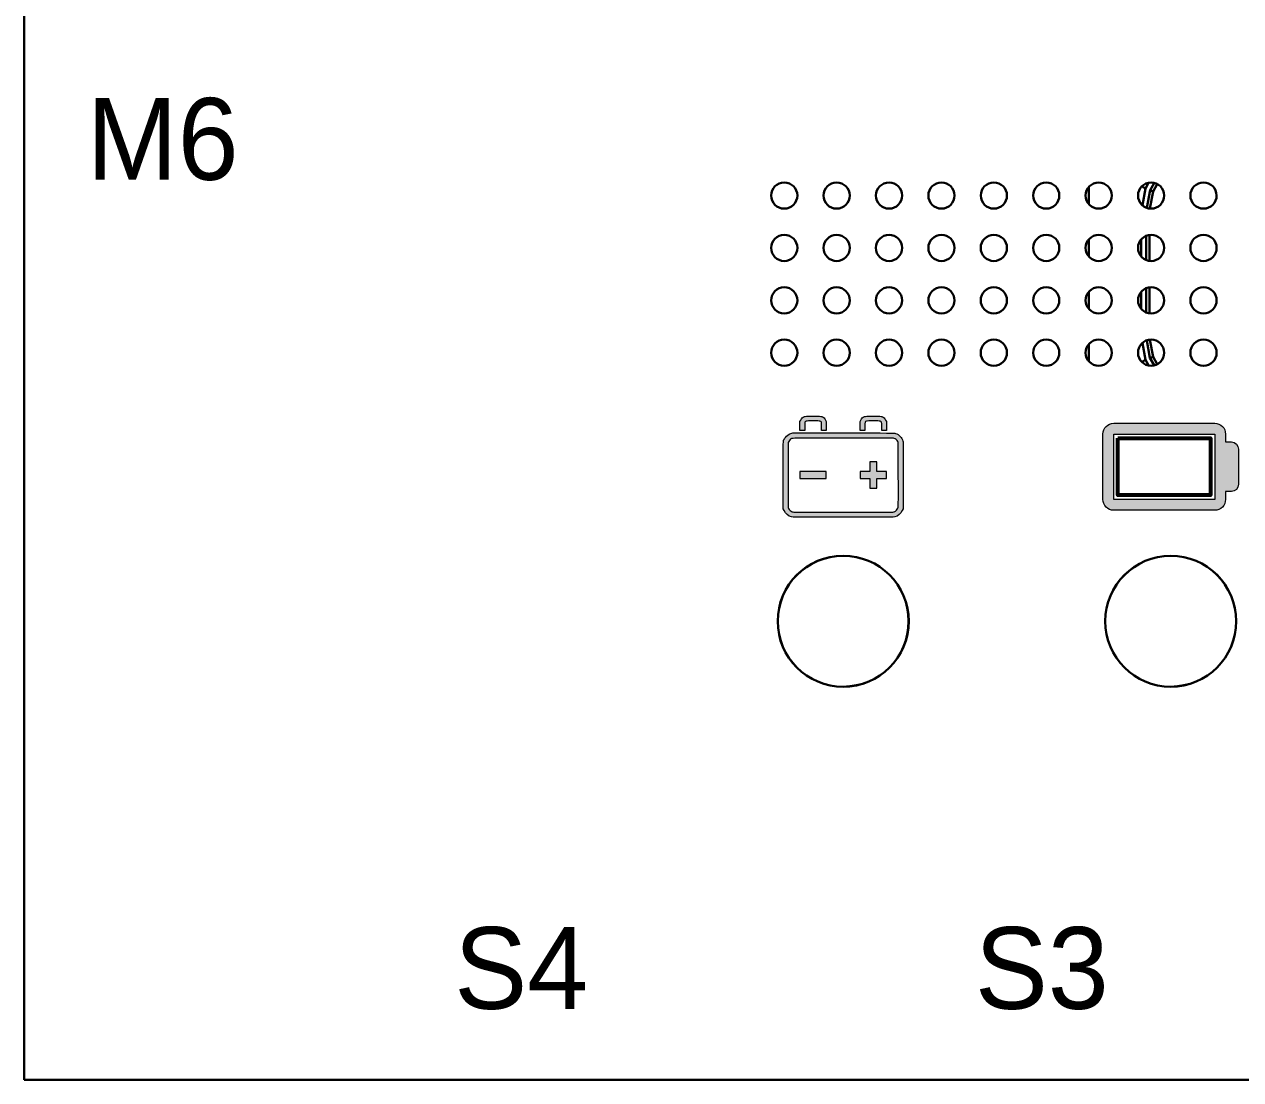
# Model space of a CAD drawing. Header units: inches. Extents: x 59 to 754, y 172 to 990.
# Drawn here: x 353.3 to 493.6, y 460.3 to 582.1 of the extents above; entities that cross this region are included whole.
import ezdxf

# ---------------------------------------------------------------- set-up
doc = ezdxf.new("R2010")
doc.units = ezdxf.units.IN
doc.header["$MEASUREMENT"] = 0
doc.layers.add('svg15406', color=7, linetype='Continuous')

# ---------------------------------------------------------------- blocks, each defined once
blk = doc.blocks.new('block 6')
at = {"layer": 'svg15406', "color": 7, "lineweight": 30, "true_color": 0xffffff}
for points in [[(485.55, 520.77), (481.37, 520.77), (477.99, 517.38), (477.99, 513.21), (478, 509.04), (481.38, 505.66), (485.55, 505.65)], [(485.55, 505.65), (489.72, 505.66), (493.1, 509.05), (493.1, 513.22), (493.09, 517.39), (489.71, 520.77), (485.55, 520.77)]]:
    blk.add_open_spline(points, degree=3, knots=[0, 0, 0, 0, 1, 1, 1, 2, 2, 2, 2], dxfattribs=at)
blk = doc.blocks.new('block 7')
at = {"layer": 'svg15406', "color": 7, "lineweight": 30, "true_color": 0xffffff}
for points in [[(447.75, 520.77), (443.58, 520.77), (440.19, 517.38), (440.2, 513.21), (440.2, 509.04), (443.58, 505.66), (447.75, 505.65)], [(447.75, 505.65), (451.92, 505.66), (455.31, 509.05), (455.3, 513.22), (455.3, 517.39), (451.92, 520.77), (447.75, 520.77)]]:
    blk.add_open_spline(points, degree=3, knots=[0, 0, 0, 0, 1, 1, 1, 2, 2, 2, 2], dxfattribs=at)
blk = doc.blocks.new('block 18')
at = {"layer": 'svg15406', "color": 7, "true_color": 0xffffff, "insert": (360.45, 564.03), "char_height": 9.44, "attachment_point": 7}
blk.add_mtext('\\fEthnocentricRg-Regular|b0|i0|c0|p34;\\W1;M6', dxfattribs=at)
blk = doc.blocks.new('block 21')
at = {"layer": 'svg15406', "color": 7, "true_color": 0xffffff, "insert": (462.95, 468.34), "char_height": 9.44, "attachment_point": 7}
blk.add_mtext('\\fEthnocentricRg-Regular|b0|i0|c0|p34;\\W1;S3', dxfattribs=at)
blk = doc.blocks.new('block 22')
at = {"layer": 'svg15406', "color": 7, "true_color": 0xffffff, "insert": (402.87, 468.34), "char_height": 9.44, "attachment_point": 7}
blk.add_mtext('\\fEthnocentricRg-Regular|b0|i0|c0|p34;\\W1;S4', dxfattribs=at)
blk = doc.blocks.new('block 49')
at = {"layer": 'svg15406', "true_color": 0xffffff}
h = blk.add_hatch(color=7, dxfattribs=at)
h.dxf.hatch_style = 2
edge = h.paths.add_edge_path()
edge.add_spline(control_points=[(443.27, 536.83), (443.08, 536.75), (442.94, 536.63), (442.85, 536.44), (442.85, 536.44), (442.76, 536.28), (442.76, 536.28), (442.76, 536.28), (442.76, 535.75), (442.76, 535.75), (442.76, 535.75), (442.76, 535.23), (442.76, 535.23), (442.76, 535.23), (443.04, 535.23), (443.04, 535.23), (443.04, 535.23), (443.31, 535.23), (443.31, 535.23), (443.31, 535.23), (443.31, 535.68), (443.31, 535.68), (443.31, 536.2), (443.33, 536.27), (443.49, 536.31), (443.55, 536.33), (443.89, 536.34), (444.28, 536.34), (444.68, 536.34), (445.02, 536.33), (445.07, 536.31), (445.24, 536.27), (445.26, 536.2), (445.26, 535.68), (445.26, 535.68), (445.26, 535.23), (445.26, 535.23), (445.26, 535.23), (445.53, 535.23), (445.53, 535.23), (445.53, 535.23), (445.8, 535.23), (445.8, 535.23), (445.8, 535.23), (445.8, 535.75), (445.8, 535.75), (445.8, 535.75), (445.8, 536.28), (445.8, 536.28), (445.8, 536.28), (445.72, 536.44), (445.72, 536.44), (445.62, 536.63), (445.49, 536.75), (445.28, 536.83), (445.16, 536.88), (445.07, 536.88), (444.27, 536.88), (443.49, 536.88), (443.39, 536.87), (443.27, 536.83)], knot_values=[0, 0, 0, 0, 1, 1, 1, 2, 2, 2, 3, 3, 3, 4, 4, 4, 5, 5, 5, 6, 6, 6, 7, 7, 7, 8, 8, 8, 9, 9, 9, 10, 10, 10, 11, 11, 11, 12, 12, 12, 13, 13, 13, 14, 14, 14, 15, 15, 15, 16, 16, 16, 17, 17, 17, 18, 18, 18, 19, 19, 19, 20, 20, 20, 20], degree=3, periodic=1)
h = blk.add_hatch(color=7, dxfattribs=at)
h.dxf.hatch_style = 2
edge = h.paths.add_edge_path()
edge.add_spline(control_points=[(450.21, 536.83), (450.01, 536.75), (449.88, 536.63), (449.79, 536.44), (449.79, 536.44), (449.7, 536.28), (449.7, 536.28), (449.7, 536.28), (449.7, 535.75), (449.7, 535.75), (449.7, 535.75), (449.7, 535.23), (449.7, 535.23), (449.7, 535.23), (449.97, 535.23), (449.97, 535.23), (449.97, 535.23), (450.24, 535.23), (450.24, 535.23), (450.24, 535.23), (450.24, 535.68), (450.24, 535.68), (450.24, 536.2), (450.26, 536.27), (450.43, 536.31), (450.49, 536.33), (450.82, 536.34), (451.22, 536.34), (451.62, 536.34), (451.95, 536.33), (452.01, 536.31), (452.18, 536.27), (452.2, 536.2), (452.2, 535.68), (452.2, 535.68), (452.2, 535.23), (452.2, 535.23), (452.2, 535.23), (452.47, 535.23), (452.47, 535.23), (452.47, 535.23), (452.74, 535.23), (452.74, 535.23), (452.74, 535.23), (452.74, 535.75), (452.74, 535.75), (452.74, 535.75), (452.74, 536.28), (452.74, 536.28), (452.74, 536.28), (452.65, 536.44), (452.65, 536.44), (452.56, 536.63), (452.42, 536.75), (452.22, 536.83), (452.1, 536.88), (452.01, 536.88), (451.21, 536.88), (450.43, 536.88), (450.33, 536.87), (450.21, 536.83)], knot_values=[0, 0, 0, 0, 1, 1, 1, 2, 2, 2, 3, 3, 3, 4, 4, 4, 5, 5, 5, 6, 6, 6, 7, 7, 7, 8, 8, 8, 9, 9, 9, 10, 10, 10, 11, 11, 11, 12, 12, 12, 13, 13, 13, 14, 14, 14, 15, 15, 15, 16, 16, 16, 17, 17, 17, 18, 18, 18, 19, 19, 19, 20, 20, 20, 20], degree=3, periodic=1)
h = blk.add_hatch(color=7, dxfattribs=at)
h.dxf.hatch_style = 2
edge = h.paths.add_edge_path()
edge.add_spline(control_points=[(441.95, 534.94), (441.8, 534.92), (441.63, 534.86), (441.51, 534.8), (441.33, 534.71), (441.08, 534.47), (440.98, 534.3), (440.8, 533.99), (440.81, 534.24), (440.82, 530.02), (440.82, 530.02), (440.83, 526.19), (440.83, 526.19), (440.83, 526.19), (440.93, 525.98), (440.93, 525.98), (441.1, 525.62), (441.41, 525.36), (441.8, 525.25), (442.01, 525.2), (453.5, 525.2), (453.7, 525.25), (454.09, 525.36), (454.4, 525.62), (454.57, 525.98), (454.57, 525.98), (454.67, 526.19), (454.67, 526.19), (454.67, 526.19), (454.68, 530.02), (454.68, 530.02), (454.69, 533.47), (454.69, 533.87), (454.64, 534.01), (454.53, 534.42), (454.21, 534.74), (453.77, 534.9), (453.66, 534.94), (453.15, 534.94), (447.83, 534.95), (444.63, 534.95), (441.99, 534.95), (441.95, 534.94)], knot_values=[0, 0, 0, 0, 1, 1, 1, 2, 2, 2, 3, 3, 3, 4, 4, 4, 5, 5, 5, 6, 6, 6, 7, 7, 7, 8, 8, 8, 9, 9, 9, 10, 10, 10, 11, 11, 11, 12, 12, 12, 13, 13, 13, 14, 14, 14, 14], degree=3, periodic=1)
edge = h.paths.add_edge_path()
edge.add_spline(control_points=[(453.64, 534.32), (453.8, 534.26), (453.96, 534.13), (454.04, 533.97), (454.04, 533.97), (454.11, 533.83), (454.11, 533.83), (454.11, 533.83), (454.11, 530.13), (454.11, 530.13), (454.12, 526.45), (454.12, 526.42), (454.06, 526.27), (453.99, 526.09), (453.83, 525.93), (453.64, 525.85), (453.49, 525.8), (453.47, 525.8), (447.75, 525.8), (442.05, 525.8), (442.01, 525.8), (441.86, 525.85), (441.69, 525.92), (441.53, 526.06), (441.45, 526.23), (441.45, 526.23), (441.4, 526.35), (441.4, 526.35), (441.4, 526.35), (441.4, 530.09), (441.4, 530.09), (441.4, 530.09), (441.4, 533.83), (441.4, 533.83), (441.4, 533.83), (441.46, 533.97), (441.46, 533.97), (441.5, 534.04), (441.58, 534.14), (441.64, 534.19), (441.85, 534.37), (441.38, 534.36), (447.74, 534.36), (452.89, 534.36), (453.53, 534.36), (453.64, 534.32)], knot_values=[0, 0, 0, 0, 1, 1, 1, 2, 2, 2, 3, 3, 3, 4, 4, 4, 5, 5, 5, 6, 6, 6, 7, 7, 7, 8, 8, 8, 9, 9, 9, 10, 10, 10, 11, 11, 11, 12, 12, 12, 13, 13, 13, 14, 14, 14, 15, 15, 15, 15], degree=3, periodic=1)
h = blk.add_hatch(color=7, dxfattribs=at)
h.dxf.hatch_style = 2
h.paths.add_polyline_path([(450.81, 531.06), (450.81, 530.51), (450.26, 530.51), (449.7, 530.51), (449.7, 530.09), (449.7, 529.67), (450.26, 529.67), (450.81, 529.67), (450.81, 529.12), (450.81, 528.56), (451.22, 528.56), (451.63, 528.56), (451.63, 529.12), (451.63, 529.67), (452.18, 529.67), (452.74, 529.67), (452.74, 530.09), (452.74, 530.51), (452.18, 530.51), (451.63, 530.51), (451.63, 531.06), (451.63, 531.6), (451.22, 531.6), (450.81, 531.6)])
h = blk.add_hatch(color=7, dxfattribs=at)
h.dxf.hatch_style = 2
h.paths.add_polyline_path([(442.76, 530.09), (442.76, 529.67), (444.28, 529.67), (445.8, 529.67), (445.8, 530.09), (445.8, 530.51), (444.28, 530.51), (442.76, 530.51)])
at = {"layer": 'svg15406', "color": 7, "lineweight": 9, "true_color": 0xffffff}
for points in [[(450.81, 531.06), (450.81, 530.51), (450.26, 530.51), (449.7, 530.51), (449.7, 530.09), (449.7, 529.67), (450.26, 529.67), (450.81, 529.67), (450.81, 529.12), (450.81, 528.56), (451.22, 528.56), (451.63, 528.56), (451.63, 529.12), (451.63, 529.67), (452.18, 529.67), (452.74, 529.67), (452.74, 530.09), (452.74, 530.51), (452.18, 530.51), (451.63, 530.51), (451.63, 531.06), (451.63, 531.6), (451.22, 531.6), (450.81, 531.6), (450.81, 531.06)], [(442.76, 530.09), (442.76, 529.67), (444.28, 529.67), (445.8, 529.67), (445.8, 530.09), (445.8, 530.51), (444.28, 530.51), (442.76, 530.51), (442.76, 530.09)]]:
    blk.add_lwpolyline(points, dxfattribs=at)
for points, knots in [([(443.27, 536.83), (443.08, 536.75), (442.94, 536.63), (442.85, 536.44), (442.85, 536.44), (442.76, 536.28), (442.76, 536.28), (442.76, 536.28), (442.76, 535.75), (442.76, 535.75), (442.76, 535.75), (442.76, 535.23), (442.76, 535.23), (442.76, 535.23), (443.04, 535.23), (443.04, 535.23), (443.04, 535.23), (443.31, 535.23), (443.31, 535.23), (443.31, 535.23), (443.31, 535.68), (443.31, 535.68), (443.31, 536.2), (443.33, 536.27), (443.49, 536.31), (443.55, 536.33), (443.89, 536.34), (444.28, 536.34), (444.68, 536.34), (445.02, 536.33), (445.07, 536.31), (445.24, 536.27), (445.26, 536.2), (445.26, 535.68), (445.26, 535.68), (445.26, 535.23), (445.26, 535.23), (445.26, 535.23), (445.53, 535.23), (445.53, 535.23), (445.53, 535.23), (445.8, 535.23), (445.8, 535.23), (445.8, 535.23), (445.8, 535.75), (445.8, 535.75), (445.8, 535.75), (445.8, 536.28), (445.8, 536.28), (445.8, 536.28), (445.72, 536.44), (445.72, 536.44), (445.62, 536.63), (445.49, 536.75), (445.28, 536.83), (445.16, 536.88), (445.07, 536.88), (444.27, 536.88), (443.49, 536.88), (443.39, 536.87), (443.27, 536.83)], [0, 0, 0, 0, 1, 1, 1, 2, 2, 2, 3, 3, 3, 4, 4, 4, 5, 5, 5, 6, 6, 6, 7, 7, 7, 8, 8, 8, 9, 9, 9, 10, 10, 10, 11, 11, 11, 12, 12, 12, 13, 13, 13, 14, 14, 14, 15, 15, 15, 16, 16, 16, 17, 17, 17, 18, 18, 18, 19, 19, 19, 20, 20, 20, 20]), ([(450.21, 536.83), (450.01, 536.75), (449.88, 536.63), (449.79, 536.44), (449.79, 536.44), (449.7, 536.28), (449.7, 536.28), (449.7, 536.28), (449.7, 535.75), (449.7, 535.75), (449.7, 535.75), (449.7, 535.23), (449.7, 535.23), (449.7, 535.23), (449.97, 535.23), (449.97, 535.23), (449.97, 535.23), (450.24, 535.23), (450.24, 535.23), (450.24, 535.23), (450.24, 535.68), (450.24, 535.68), (450.24, 536.2), (450.26, 536.27), (450.43, 536.31), (450.49, 536.33), (450.82, 536.34), (451.22, 536.34), (451.62, 536.34), (451.95, 536.33), (452.01, 536.31), (452.18, 536.27), (452.2, 536.2), (452.2, 535.68), (452.2, 535.68), (452.2, 535.23), (452.2, 535.23), (452.2, 535.23), (452.47, 535.23), (452.47, 535.23), (452.47, 535.23), (452.74, 535.23), (452.74, 535.23), (452.74, 535.23), (452.74, 535.75), (452.74, 535.75), (452.74, 535.75), (452.74, 536.28), (452.74, 536.28), (452.74, 536.28), (452.65, 536.44), (452.65, 536.44), (452.56, 536.63), (452.42, 536.75), (452.22, 536.83), (452.1, 536.88), (452.01, 536.88), (451.21, 536.88), (450.43, 536.88), (450.33, 536.87), (450.21, 536.83)], [0, 0, 0, 0, 1, 1, 1, 2, 2, 2, 3, 3, 3, 4, 4, 4, 5, 5, 5, 6, 6, 6, 7, 7, 7, 8, 8, 8, 9, 9, 9, 10, 10, 10, 11, 11, 11, 12, 12, 12, 13, 13, 13, 14, 14, 14, 15, 15, 15, 16, 16, 16, 17, 17, 17, 18, 18, 18, 19, 19, 19, 20, 20, 20, 20]), ([(441.95, 534.94), (441.8, 534.92), (441.63, 534.86), (441.51, 534.8), (441.33, 534.71), (441.08, 534.47), (440.98, 534.3), (440.8, 533.99), (440.81, 534.24), (440.82, 530.02), (440.82, 530.02), (440.83, 526.19), (440.83, 526.19), (440.83, 526.19), (440.93, 525.98), (440.93, 525.98), (441.1, 525.62), (441.41, 525.36), (441.8, 525.25), (442.01, 525.2), (453.5, 525.2), (453.7, 525.25), (454.09, 525.36), (454.4, 525.62), (454.57, 525.98), (454.57, 525.98), (454.67, 526.19), (454.67, 526.19), (454.67, 526.19), (454.68, 530.02), (454.68, 530.02), (454.69, 533.47), (454.69, 533.87), (454.64, 534.01), (454.53, 534.42), (454.21, 534.74), (453.77, 534.9), (453.66, 534.94), (453.15, 534.94), (447.83, 534.95), (444.63, 534.95), (441.99, 534.95), (441.95, 534.94)], [0, 0, 0, 0, 1, 1, 1, 2, 2, 2, 3, 3, 3, 4, 4, 4, 5, 5, 5, 6, 6, 6, 7, 7, 7, 8, 8, 8, 9, 9, 9, 10, 10, 10, 11, 11, 11, 12, 12, 12, 13, 13, 13, 14, 14, 14, 14]), ([(453.64, 534.32), (453.8, 534.26), (453.96, 534.13), (454.04, 533.97), (454.04, 533.97), (454.11, 533.83), (454.11, 533.83), (454.11, 533.83), (454.11, 530.13), (454.11, 530.13), (454.12, 526.45), (454.12, 526.42), (454.06, 526.27), (453.99, 526.09), (453.83, 525.93), (453.64, 525.85), (453.49, 525.8), (453.47, 525.8), (447.75, 525.8), (442.05, 525.8), (442.01, 525.8), (441.86, 525.85), (441.69, 525.92), (441.53, 526.06), (441.45, 526.23), (441.45, 526.23), (441.4, 526.35), (441.4, 526.35), (441.4, 526.35), (441.4, 530.09), (441.4, 530.09), (441.4, 530.09), (441.4, 533.83), (441.4, 533.83), (441.4, 533.83), (441.46, 533.97), (441.46, 533.97), (441.5, 534.04), (441.58, 534.14), (441.64, 534.19), (441.85, 534.37), (441.38, 534.36), (447.74, 534.36), (452.89, 534.36), (453.53, 534.36), (453.64, 534.32)], [0, 0, 0, 0, 1, 1, 1, 2, 2, 2, 3, 3, 3, 4, 4, 4, 5, 5, 5, 6, 6, 6, 7, 7, 7, 8, 8, 8, 9, 9, 9, 10, 10, 10, 11, 11, 11, 12, 12, 12, 13, 13, 13, 14, 14, 14, 15, 15, 15, 15])]:
    blk.add_open_spline(points, degree=3, knots=knots, dxfattribs=at)
blk = doc.blocks.new('block 48')
at = {"layer": 'svg15406'}
blk.add_blockref('block 49', (0, 0), dxfattribs=at)
blk = doc.blocks.new('block 50')
at = {"layer": 'svg15406', "true_color": 0xffffff}
h = blk.add_hatch(color=7, dxfattribs=at)
h.dxf.hatch_style = 2
edge = h.paths.add_edge_path()
edge.add_spline(control_points=[(491.87, 527.27), (491.87, 527.27), (491.87, 528.19), (491.87, 528.19), (491.87, 528.19), (492.54, 528.19), (492.54, 528.19), (493, 528.19), (493.37, 528.56), (493.37, 529.02), (493.37, 529.02), (493.37, 533.08), (493.37, 533.08), (493.37, 533.53), (493, 533.91), (492.54, 533.91), (492.54, 533.91), (491.87, 533.91), (491.87, 533.91), (491.87, 533.91), (491.87, 534.82), (491.87, 534.82), (491.87, 535.51), (491.31, 536.07), (490.62, 536.07), (490.62, 536.07), (478.97, 536.07), (478.97, 536.07), (478.28, 536.07), (477.72, 535.51), (477.72, 534.82), (477.72, 534.82), (477.72, 527.27), (477.72, 527.27), (477.72, 526.58), (478.28, 526.02), (478.97, 526.02), (478.97, 526.02), (490.62, 526.02), (490.62, 526.02), (491.31, 526.02), (491.87, 526.58), (491.87, 527.27)], knot_values=[0, 0, 0, 0, 1, 1, 1, 2, 2, 2, 3, 3, 3, 4, 4, 4, 5, 5, 5, 6, 6, 6, 7, 7, 7, 8, 8, 8, 9, 9, 9, 10, 10, 10, 11, 11, 11, 12, 12, 12, 13, 13, 13, 14, 14, 14, 14], degree=3, periodic=1)
h.paths.add_polyline_path([(478.97, 534.82), (490.62, 534.82), (490.62, 527.27), (478.97, 527.27)])
at = {"layer": 'svg15406', "lineweight": 0}
blk.add_lwpolyline([(478.97, 534.82), (490.62, 534.82), (490.62, 527.27), (478.97, 527.27), (478.97, 534.82)], dxfattribs=at)
at = {"layer": 'svg15406', "color": 18, "lineweight": 53, "true_color": 0x000000}
blk.add_lwpolyline([(479.46, 534.34), (490.13, 534.34), (490.13, 527.77), (479.46, 527.77), (479.46, 534.34)], dxfattribs=at)
at = {"layer": 'svg15406', "lineweight": 0}
blk.add_open_spline([(491.87, 527.27), (491.87, 527.27), (491.87, 528.19), (491.87, 528.19), (491.87, 528.19), (492.54, 528.19), (492.54, 528.19), (493, 528.19), (493.37, 528.56), (493.37, 529.02), (493.37, 529.02), (493.37, 533.08), (493.37, 533.08), (493.37, 533.53), (493, 533.91), (492.54, 533.91), (492.54, 533.91), (491.87, 533.91), (491.87, 533.91), (491.87, 533.91), (491.87, 534.82), (491.87, 534.82), (491.87, 535.51), (491.31, 536.07), (490.62, 536.07), (490.62, 536.07), (478.97, 536.07), (478.97, 536.07), (478.28, 536.07), (477.72, 535.51), (477.72, 534.82), (477.72, 534.82), (477.72, 527.27), (477.72, 527.27), (477.72, 526.58), (478.28, 526.02), (478.97, 526.02), (478.97, 526.02), (490.62, 526.02), (490.62, 526.02), (491.31, 526.02), (491.87, 526.58), (491.87, 527.27)], degree=3, knots=[0, 0, 0, 0, 1, 1, 1, 2, 2, 2, 3, 3, 3, 4, 4, 4, 5, 5, 5, 6, 6, 6, 7, 7, 7, 8, 8, 8, 9, 9, 9, 10, 10, 10, 11, 11, 11, 12, 12, 12, 13, 13, 13, 14, 14, 14, 14], dxfattribs=at)

msp = doc.modelspace()

# ---------------------------------------------------------------- linework, layer by layer
at = {"layer": 'svg15406', "color": 7, "lineweight": 30, "true_color": 0xffffff}
for points in [[(353.26, 460.3), (353.26, 913.84)], [(476.08, 563.33), (476.08, 561.36)], [(482.63, 563.16), (482.28, 561.24)], [(482.98, 563.81), (482.63, 563.16)], [(483.16, 562.97), (482.79, 560.94)], [(483.16, 562.97), (483.63, 563.79)], [(483.99, 563.66), (483.52, 562.83)], [(476.08, 557.29), (476.08, 555.31)], [(482.13, 557.27), (482.13, 555.35)], [(482.7, 557.69), (482.7, 554.91)], [(482.7, 557.69), (482.7, 554.91)], [(482.7, 551.64), (482.7, 548.86)], [(482.7, 551.64), (482.7, 548.86)], [(476.08, 551.24), (476.08, 549.27)], [(482.13, 551.23), (482.13, 549.3)], [(476.08, 545.19), (476.08, 543.22)], [(482.28, 545.31), (482.63, 543.39)], [(482.79, 545.61), (483.15, 543.62)], [(482.63, 543.39), (482.97, 542.75)], [(483.15, 543.62), (483.63, 542.77)], [(655.62, 460.3), (353.26, 460.3)]]:
    msp.add_lwpolyline(points, dxfattribs=at)
at = {"layer": 'svg15406', "color": 250, "lineweight": 30, "true_color": 0x414141}
for points in [[(483.52, 562.83), (483.15, 560.86)], [(483.08, 557.78), (483.08, 554.83)], [(483.08, 551.73), (483.08, 548.78)], [(483.15, 545.7), (483.51, 543.73)], [(483.51, 543.73), (483.99, 542.89)]]:
    msp.add_lwpolyline(points, dxfattribs=at)
at = {"layer": 'svg15406', "color": 7, "lineweight": 30, "true_color": 0xffffff}
for points, knots in [([(440.95, 563.86), (440.11, 563.86), (439.44, 563.18), (439.44, 562.35), (439.44, 561.51), (440.11, 560.84), (440.95, 560.84)], [0, 0, 0, 0, 1, 1, 1, 2, 2, 2, 2]), ([(440.95, 560.84), (441.78, 560.84), (442.46, 561.51), (442.46, 562.35), (442.46, 563.18), (441.78, 563.86), (440.95, 563.86)], [0, 0, 0, 0, 1, 1, 1, 2, 2, 2, 2]), ([(446.99, 563.86), (446.16, 563.86), (445.48, 563.18), (445.48, 562.35), (445.48, 561.51), (446.16, 560.84), (446.99, 560.84)], [0, 0, 0, 0, 1, 1, 1, 2, 2, 2, 2]), ([(446.99, 560.84), (447.83, 560.84), (448.51, 561.51), (448.5, 562.35), (448.5, 563.18), (447.83, 563.86), (446.99, 563.86)], [0, 0, 0, 0, 1, 1, 1, 2, 2, 2, 2]), ([(453.04, 563.86), (452.21, 563.86), (451.53, 563.18), (451.53, 562.35), (451.53, 561.51), (452.21, 560.84), (453.04, 560.84)], [0, 0, 0, 0, 1, 1, 1, 2, 2, 2, 2]), ([(453.04, 560.84), (453.88, 560.84), (454.55, 561.51), (454.55, 562.35), (454.55, 563.18), (453.88, 563.86), (453.04, 563.86)], [0, 0, 0, 0, 1, 1, 1, 2, 2, 2, 2]), ([(459.09, 563.86), (458.25, 563.86), (457.58, 563.18), (457.58, 562.35), (457.58, 561.51), (458.25, 560.84), (459.09, 560.84)], [0, 0, 0, 0, 1, 1, 1, 2, 2, 2, 2]), ([(459.09, 560.84), (459.92, 560.84), (460.6, 561.51), (460.6, 562.35), (460.6, 563.18), (459.92, 563.86), (459.09, 563.86)], [0, 0, 0, 0, 1, 1, 1, 2, 2, 2, 2]), ([(465.14, 563.86), (464.3, 563.86), (463.62, 563.18), (463.63, 562.35), (463.63, 561.51), (464.3, 560.84), (465.14, 560.84)], [0, 0, 0, 0, 1, 1, 1, 2, 2, 2, 2]), ([(465.14, 560.84), (465.97, 560.84), (466.65, 561.51), (466.65, 562.35), (466.65, 563.18), (465.97, 563.86), (465.14, 563.86)], [0, 0, 0, 0, 1, 1, 1, 2, 2, 2, 2]), ([(471.18, 563.86), (470.35, 563.86), (469.67, 563.18), (469.67, 562.35), (469.67, 561.51), (470.35, 560.84), (471.18, 560.84)], [0, 0, 0, 0, 1, 1, 1, 2, 2, 2, 2]), ([(471.18, 560.84), (472.02, 560.84), (472.69, 561.51), (472.69, 562.35), (472.69, 563.18), (472.02, 563.86), (471.18, 563.86)], [0, 0, 0, 0, 1, 1, 1, 2, 2, 2, 2]), ([(477.23, 563.86), (476.4, 563.86), (475.72, 563.18), (475.72, 562.35), (475.72, 561.51), (476.4, 560.84), (477.23, 560.84)], [0, 0, 0, 0, 1, 1, 1, 2, 2, 2, 2]), ([(477.23, 560.84), (478.07, 560.84), (478.74, 561.51), (478.74, 562.35), (478.74, 563.18), (478.06, 563.86), (477.23, 563.86)], [0, 0, 0, 0, 1, 1, 1, 2, 2, 2, 2]), ([(483.28, 563.86), (482.44, 563.86), (481.77, 563.18), (481.77, 562.35), (481.77, 561.51), (482.44, 560.84), (483.28, 560.84)], [0, 0, 0, 0, 1, 1, 1, 2, 2, 2, 2]), ([(483.52, 562.83), (483.5, 562.84), (483.49, 562.84), (483.48, 562.84), (483.46, 562.85), (483.44, 562.86), (483.42, 562.86), (483.4, 562.87), (483.37, 562.88), (483.35, 562.89), (483.32, 562.9), (483.29, 562.91), (483.27, 562.92), (483.24, 562.93), (483.22, 562.94), (483.2, 562.94), (483.19, 562.95), (483.18, 562.95), (483.17, 562.96), (483.17, 562.96), (483.17, 562.96), (483.16, 562.97)], [0, 0, 0, 0, 1, 1, 1, 2, 2, 2, 3, 3, 3, 4, 4, 4, 5, 5, 5, 6, 6, 6, 7, 7, 7, 7]), ([(483.28, 560.84), (484.11, 560.84), (484.79, 561.51), (484.79, 562.35), (484.79, 563.18), (484.11, 563.86), (483.28, 563.86)], [0, 0, 0, 0, 1, 1, 1, 2, 2, 2, 2]), ([(489.32, 563.86), (488.49, 563.86), (487.81, 563.18), (487.81, 562.35), (487.82, 561.51), (488.49, 560.84), (489.32, 560.84)], [0, 0, 0, 0, 1, 1, 1, 2, 2, 2, 2]), ([(489.32, 560.84), (490.16, 560.84), (490.84, 561.51), (490.84, 562.35), (490.83, 563.18), (490.16, 563.86), (489.32, 563.86)], [0, 0, 0, 0, 1, 1, 1, 2, 2, 2, 2]), ([(442.46, 556.3), (442.46, 557.14), (441.78, 557.81), (440.95, 557.81), (440.11, 557.81), (439.44, 557.13), (439.43, 556.3)], [0, 0, 0, 0, 1, 1, 1, 2, 2, 2, 2]), ([(448.51, 556.3), (448.51, 557.14), (447.83, 557.81), (446.99, 557.81), (446.16, 557.81), (445.48, 557.13), (445.48, 556.3)], [0, 0, 0, 0, 1, 1, 1, 2, 2, 2, 2]), ([(454.55, 556.3), (454.55, 557.14), (453.87, 557.81), (453.04, 557.81), (452.21, 557.81), (451.53, 557.13), (451.53, 556.3)], [0, 0, 0, 0, 1, 1, 1, 2, 2, 2, 2]), ([(460.6, 556.3), (460.6, 557.14), (459.92, 557.81), (459.09, 557.81), (458.25, 557.81), (457.58, 557.13), (457.58, 556.3)], [0, 0, 0, 0, 1, 1, 1, 2, 2, 2, 2]), ([(466.65, 556.3), (466.65, 557.14), (465.97, 557.81), (465.13, 557.81), (464.3, 557.81), (463.62, 557.13), (463.62, 556.3)], [0, 0, 0, 0, 1, 1, 1, 2, 2, 2, 2]), ([(472.69, 556.3), (472.69, 557.14), (472.02, 557.81), (471.18, 557.81), (470.35, 557.81), (469.67, 557.13), (469.67, 556.3)], [0, 0, 0, 0, 1, 1, 1, 2, 2, 2, 2]), ([(478.74, 556.3), (478.74, 557.14), (478.06, 557.81), (477.23, 557.81), (476.39, 557.81), (475.72, 557.13), (475.72, 556.3)], [0, 0, 0, 0, 1, 1, 1, 2, 2, 2, 2]), ([(484.79, 556.3), (484.79, 557.14), (484.11, 557.81), (483.28, 557.81), (482.44, 557.81), (481.77, 557.13), (481.77, 556.3)], [0, 0, 0, 0, 1, 1, 1, 2, 2, 2, 2]), ([(490.84, 556.3), (490.84, 557.14), (490.16, 557.81), (489.32, 557.81), (488.49, 557.81), (487.81, 557.14), (487.81, 556.3)], [0, 0, 0, 0, 1, 1, 1, 2, 2, 2, 2]), ([(439.43, 556.3), (439.44, 555.47), (440.11, 554.79), (440.95, 554.79), (441.78, 554.79), (442.46, 555.47), (442.46, 556.3)], [0, 0, 0, 0, 1, 1, 1, 2, 2, 2, 2]), ([(445.48, 556.3), (445.48, 555.47), (446.16, 554.79), (447, 554.79), (447.83, 554.79), (448.51, 555.47), (448.51, 556.3)], [0, 0, 0, 0, 1, 1, 1, 2, 2, 2, 2]), ([(451.53, 556.3), (451.53, 555.47), (452.21, 554.79), (453.04, 554.79), (453.88, 554.79), (454.55, 555.47), (454.55, 556.3)], [0, 0, 0, 0, 1, 1, 1, 2, 2, 2, 2]), ([(457.58, 556.3), (457.58, 555.47), (458.26, 554.79), (459.09, 554.79), (459.92, 554.79), (460.6, 555.47), (460.6, 556.3)], [0, 0, 0, 0, 1, 1, 1, 2, 2, 2, 2]), ([(463.62, 556.3), (463.62, 555.47), (464.3, 554.79), (465.14, 554.79), (465.97, 554.79), (466.65, 555.47), (466.65, 556.3)], [0, 0, 0, 0, 1, 1, 1, 2, 2, 2, 2]), ([(469.67, 556.3), (469.67, 555.47), (470.35, 554.79), (471.18, 554.79), (472.02, 554.79), (472.69, 555.47), (472.69, 556.3)], [0, 0, 0, 0, 1, 1, 1, 2, 2, 2, 2]), ([(475.72, 556.3), (475.72, 555.47), (476.4, 554.79), (477.23, 554.79), (478.07, 554.79), (478.74, 555.47), (478.74, 556.3)], [0, 0, 0, 0, 1, 1, 1, 2, 2, 2, 2]), ([(481.77, 556.3), (481.77, 555.47), (482.44, 554.79), (483.28, 554.79), (484.11, 554.79), (484.79, 555.47), (484.79, 556.3)], [0, 0, 0, 0, 1, 1, 1, 2, 2, 2, 2]), ([(487.81, 556.3), (487.81, 555.47), (488.49, 554.79), (489.32, 554.79), (490.16, 554.79), (490.84, 555.47), (490.84, 556.3)], [0, 0, 0, 0, 1, 1, 1, 2, 2, 2, 2]), ([(442.46, 550.25), (442.46, 551.09), (441.78, 551.76), (440.95, 551.76), (440.11, 551.76), (439.44, 551.09), (439.43, 550.25)], [0, 0, 0, 0, 1, 1, 1, 2, 2, 2, 2]), ([(448.51, 550.25), (448.51, 551.09), (447.83, 551.76), (446.99, 551.76), (446.16, 551.76), (445.48, 551.09), (445.48, 550.25)], [0, 0, 0, 0, 1, 1, 1, 2, 2, 2, 2]), ([(454.55, 550.25), (454.55, 551.09), (453.87, 551.76), (453.04, 551.76), (452.21, 551.76), (451.53, 551.09), (451.53, 550.25)], [0, 0, 0, 0, 1, 1, 1, 2, 2, 2, 2]), ([(460.6, 550.25), (460.6, 551.09), (459.92, 551.76), (459.09, 551.76), (458.25, 551.76), (457.58, 551.09), (457.58, 550.25)], [0, 0, 0, 0, 1, 1, 1, 2, 2, 2, 2]), ([(466.65, 550.25), (466.65, 551.09), (465.97, 551.76), (465.13, 551.76), (464.3, 551.76), (463.62, 551.09), (463.62, 550.25)], [0, 0, 0, 0, 1, 1, 1, 2, 2, 2, 2]), ([(472.69, 550.25), (472.69, 551.09), (472.02, 551.76), (471.18, 551.76), (470.35, 551.76), (469.67, 551.09), (469.67, 550.25)], [0, 0, 0, 0, 1, 1, 1, 2, 2, 2, 2]), ([(478.74, 550.25), (478.74, 551.09), (478.06, 551.76), (477.23, 551.76), (476.39, 551.76), (475.72, 551.09), (475.72, 550.25)], [0, 0, 0, 0, 1, 1, 1, 2, 2, 2, 2]), ([(484.79, 550.25), (484.79, 551.09), (484.11, 551.76), (483.28, 551.76), (482.44, 551.76), (481.77, 551.09), (481.77, 550.25)], [0, 0, 0, 0, 1, 1, 1, 2, 2, 2, 2]), ([(490.84, 550.25), (490.84, 551.09), (490.16, 551.77), (489.32, 551.77), (488.49, 551.77), (487.81, 551.09), (487.81, 550.25)], [0, 0, 0, 0, 1, 1, 1, 2, 2, 2, 2]), ([(439.43, 550.25), (439.44, 549.42), (440.11, 548.74), (440.95, 548.74), (441.78, 548.74), (442.46, 549.42), (442.46, 550.25)], [0, 0, 0, 0, 1, 1, 1, 2, 2, 2, 2]), ([(445.48, 550.25), (445.48, 549.42), (446.16, 548.74), (447, 548.74), (447.83, 548.74), (448.51, 549.42), (448.51, 550.25)], [0, 0, 0, 0, 1, 1, 1, 2, 2, 2, 2]), ([(451.53, 550.25), (451.53, 549.42), (452.21, 548.74), (453.04, 548.74), (453.88, 548.74), (454.55, 549.42), (454.55, 550.25)], [0, 0, 0, 0, 1, 1, 1, 2, 2, 2, 2]), ([(457.58, 550.25), (457.58, 549.42), (458.26, 548.74), (459.09, 548.74), (459.92, 548.74), (460.6, 549.42), (460.6, 550.25)], [0, 0, 0, 0, 1, 1, 1, 2, 2, 2, 2]), ([(463.62, 550.25), (463.62, 549.42), (464.3, 548.74), (465.14, 548.74), (465.97, 548.74), (466.65, 549.42), (466.65, 550.25)], [0, 0, 0, 0, 1, 1, 1, 2, 2, 2, 2]), ([(469.67, 550.25), (469.67, 549.42), (470.35, 548.74), (471.18, 548.74), (472.02, 548.74), (472.69, 549.42), (472.69, 550.25)], [0, 0, 0, 0, 1, 1, 1, 2, 2, 2, 2]), ([(475.72, 550.25), (475.72, 549.42), (476.4, 548.74), (477.23, 548.74), (478.07, 548.74), (478.74, 549.42), (478.74, 550.25)], [0, 0, 0, 0, 1, 1, 1, 2, 2, 2, 2]), ([(481.77, 550.25), (481.77, 549.42), (482.44, 548.74), (483.28, 548.74), (484.11, 548.74), (484.79, 549.42), (484.79, 550.25)], [0, 0, 0, 0, 1, 1, 1, 2, 2, 2, 2]), ([(487.81, 550.25), (487.81, 549.42), (488.49, 548.74), (489.32, 548.74), (490.16, 548.74), (490.84, 549.42), (490.84, 550.25)], [0, 0, 0, 0, 1, 1, 1, 2, 2, 2, 2]), ([(442.46, 544.21), (442.46, 545.04), (441.78, 545.72), (440.95, 545.72), (440.11, 545.72), (439.44, 545.04), (439.43, 544.21)], [0, 0, 0, 0, 1, 1, 1, 2, 2, 2, 2]), ([(448.51, 544.21), (448.51, 545.04), (447.83, 545.72), (446.99, 545.72), (446.16, 545.72), (445.48, 545.04), (445.48, 544.21)], [0, 0, 0, 0, 1, 1, 1, 2, 2, 2, 2]), ([(454.55, 544.21), (454.55, 545.04), (453.87, 545.72), (453.04, 545.72), (452.21, 545.72), (451.53, 545.04), (451.53, 544.21)], [0, 0, 0, 0, 1, 1, 1, 2, 2, 2, 2]), ([(460.6, 544.21), (460.6, 545.04), (459.92, 545.72), (459.09, 545.72), (458.25, 545.72), (457.58, 545.04), (457.58, 544.21)], [0, 0, 0, 0, 1, 1, 1, 2, 2, 2, 2]), ([(466.65, 544.21), (466.65, 545.04), (465.97, 545.72), (465.13, 545.72), (464.3, 545.72), (463.62, 545.04), (463.62, 544.21)], [0, 0, 0, 0, 1, 1, 1, 2, 2, 2, 2]), ([(472.69, 544.21), (472.69, 545.04), (472.02, 545.72), (471.18, 545.72), (470.35, 545.72), (469.67, 545.04), (469.67, 544.21)], [0, 0, 0, 0, 1, 1, 1, 2, 2, 2, 2]), ([(478.74, 544.21), (478.74, 545.04), (478.06, 545.72), (477.23, 545.72), (476.39, 545.72), (475.72, 545.04), (475.72, 544.21)], [0, 0, 0, 0, 1, 1, 1, 2, 2, 2, 2]), ([(484.79, 544.21), (484.79, 545.04), (484.11, 545.72), (483.28, 545.72), (482.44, 545.72), (481.77, 545.04), (481.77, 544.21)], [0, 0, 0, 0, 1, 1, 1, 2, 2, 2, 2]), ([(490.84, 544.21), (490.84, 545.04), (490.16, 545.72), (489.32, 545.72), (488.49, 545.72), (487.81, 545.04), (487.81, 544.21)], [0, 0, 0, 0, 1, 1, 1, 2, 2, 2, 2]), ([(439.43, 544.21), (439.44, 543.37), (440.11, 542.69), (440.95, 542.7), (441.78, 542.7), (442.46, 543.37), (442.46, 544.21)], [0, 0, 0, 0, 1, 1, 1, 2, 2, 2, 2]), ([(445.48, 544.21), (445.48, 543.37), (446.16, 542.69), (447, 542.7), (447.83, 542.7), (448.51, 543.37), (448.51, 544.21)], [0, 0, 0, 0, 1, 1, 1, 2, 2, 2, 2]), ([(451.53, 544.21), (451.53, 543.37), (452.21, 542.69), (453.04, 542.7), (453.88, 542.7), (454.55, 543.37), (454.55, 544.21)], [0, 0, 0, 0, 1, 1, 1, 2, 2, 2, 2]), ([(457.58, 544.21), (457.58, 543.37), (458.26, 542.69), (459.09, 542.7), (459.92, 542.7), (460.6, 543.37), (460.6, 544.21)], [0, 0, 0, 0, 1, 1, 1, 2, 2, 2, 2]), ([(463.62, 544.21), (463.62, 543.37), (464.3, 542.69), (465.14, 542.7), (465.97, 542.7), (466.65, 543.37), (466.65, 544.21)], [0, 0, 0, 0, 1, 1, 1, 2, 2, 2, 2]), ([(469.67, 544.21), (469.67, 543.37), (470.35, 542.69), (471.18, 542.7), (472.02, 542.7), (472.69, 543.37), (472.69, 544.21)], [0, 0, 0, 0, 1, 1, 1, 2, 2, 2, 2]), ([(475.72, 544.21), (475.72, 543.37), (476.4, 542.69), (477.23, 542.7), (478.07, 542.7), (478.74, 543.37), (478.74, 544.21)], [0, 0, 0, 0, 1, 1, 1, 2, 2, 2, 2]), ([(481.77, 544.21), (481.77, 543.37), (482.44, 542.69), (483.28, 542.7), (484.11, 542.7), (484.79, 543.37), (484.79, 544.21)], [0, 0, 0, 0, 1, 1, 1, 2, 2, 2, 2]), ([(483.15, 543.62), (483.16, 543.62), (483.16, 543.62), (483.17, 543.62), (483.18, 543.62), (483.21, 543.62), (483.23, 543.63), (483.25, 543.63), (483.27, 543.64), (483.28, 543.65), (483.3, 543.65), (483.33, 543.66), (483.35, 543.67), (483.37, 543.68), (483.4, 543.69), (483.43, 543.7), (483.46, 543.71), (483.49, 543.72), (483.51, 543.73)], [0, 0, 0, 0, 1, 1, 1, 2, 2, 2, 3, 3, 3, 4, 4, 4, 5, 5, 5, 6, 6, 6, 6]), ([(487.81, 544.21), (487.81, 543.37), (488.49, 542.69), (489.32, 542.69), (490.16, 542.69), (490.84, 543.37), (490.84, 544.21), (490.84, 544.21), (490.84, 544.21), (490.84, 544.21)], [0, 0, 0, 0, 1, 1, 1, 2, 2, 2, 3, 3, 3, 3]), ([(455.31, 513.21), (455.31, 517.39), (451.92, 520.77), (447.74, 520.77), (443.57, 520.76), (440.19, 517.38), (440.19, 513.21)], [0, 0, 0, 0, 1, 1, 1, 2, 2, 2, 2]), ([(493.1, 513.21), (493.1, 517.39), (489.71, 520.77), (485.54, 520.77), (481.37, 520.76), (477.99, 517.38), (477.99, 513.21)], [0, 0, 0, 0, 1, 1, 1, 2, 2, 2, 2]), ([(440.19, 513.21), (440.19, 509.04), (443.58, 505.66), (447.76, 505.66), (451.93, 505.67), (455.31, 509.04), (455.31, 513.21)], [0, 0, 0, 0, 1, 1, 1, 2, 2, 2, 2]), ([(477.99, 513.21), (477.99, 509.04), (481.38, 505.66), (485.55, 505.66), (489.72, 505.67), (493.1, 509.04), (493.1, 513.21)], [0, 0, 0, 0, 1, 1, 1, 2, 2, 2, 2])]:
    msp.add_open_spline(points, degree=3, knots=knots, dxfattribs=at)
at = {"layer": 'svg15406', "color": 250, "lineweight": 30, "true_color": 0x414141}
for points in [[(482.63, 563.16), (482.52, 563.23), (482.41, 563.3), (482.26, 563.39), (482.24, 563.4), (482.23, 563.41), (482.22, 563.41)], [(482.63, 543.39), (482.52, 543.32), (482.41, 543.25), (482.26, 543.16), (482.24, 543.15), (482.23, 543.14), (482.21, 543.14)]]:
    msp.add_open_spline(points, degree=3, knots=[0, 0, 0, 0, 1, 1, 1, 2, 2, 2, 2], dxfattribs=at)

# ---------------------------------------------------------------- block references
at = {"layer": 'svg15406'}
for name in ['block 18', 'block 48', 'block 50', 'block 7', 'block 6', 'block 22', 'block 21']:
    msp.add_blockref(name, (0, 0), dxfattribs=at)

doc.saveas('drawing.dxf')
